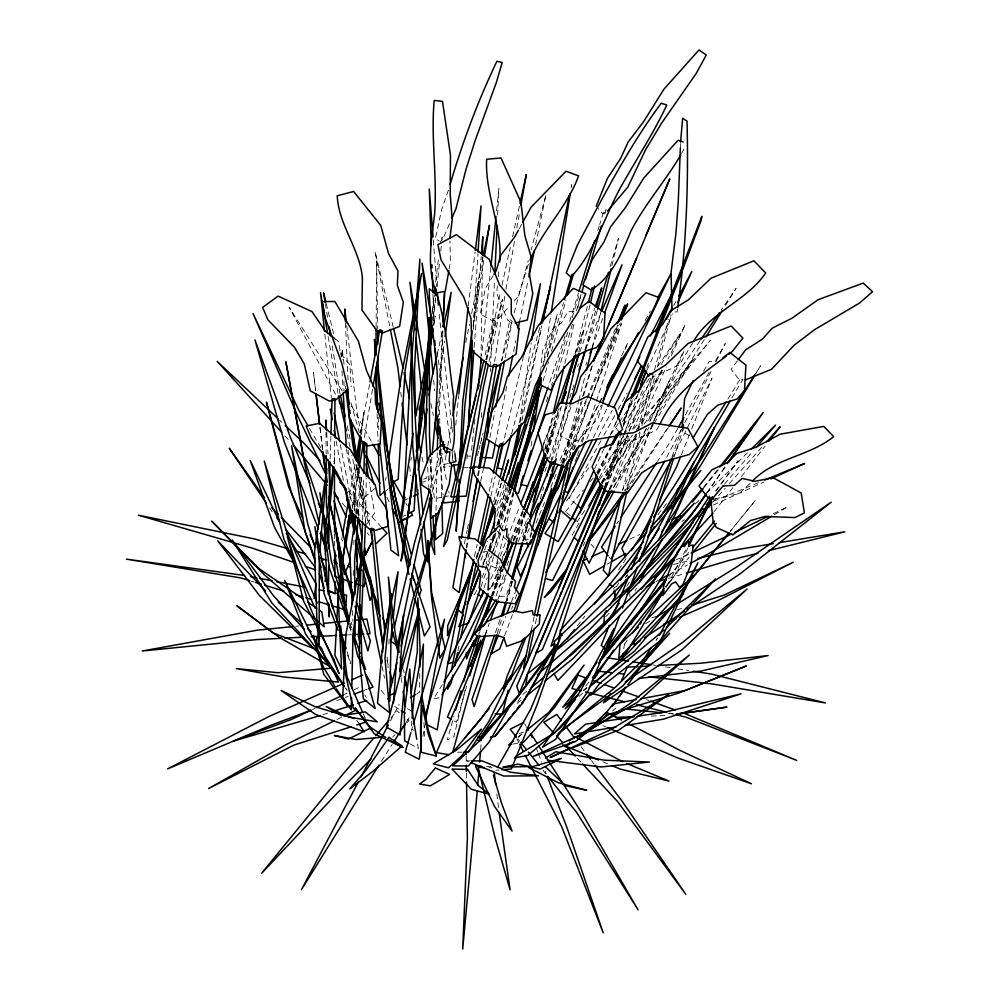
<?xml version="1.0" encoding="UTF-8"?>
<svg xmlns="http://www.w3.org/2000/svg" width="999" height="999" viewBox="0 0 999 999"><rect width="100%" height="100%" fill="white"/><g stroke="black" fill="none" stroke-linecap="round" stroke-linejoin="round"><path stroke-width="0.75" stroke-dasharray="5 3.75" d="M334.465 463.898L334.653 438.986M376.111 327.385L376.623 261.014L377.634 328.733M419.78 673.438L419.63 692.07L417.008 693.668M482.43 256.893L481.068 356.606M365.447 522.702L366.283 477.897M353.246 575.574L353.396 567.882M353.846 544.817L353.946 540.209M354.52 510.988L354.732 500.224L358.042 467.932M436.026 510.302L437.325 451.361M362.625 520.054L363.798 476.436M330.169 458.878L330.906 435.801M388.923 644.093L389.135 638.236M680.356 148.039L680.544 143.506M442.882 331.094L439.448 409.99L439.822 423.888M490.322 371.491L490.459 368.394M490.534 366.845L494.53 280.057M467.008 458.978L467.22 454.345M497.627 214.96L498.876 188.611L496.341 213.349M438.311 411.064L442.532 330.931M473.239 326.261L477.947 253.684M474.113 347.265L481.206 256.618M358.341 515.771L361.551 477.147L355.844 515.122M480.631 749.762L481.268 742.082M540.634 371.566L542.457 350.861L553.334 327.722L561.213 323.264L567.707 311.663L575.886 311.576M431.868 457.53L429.87 479.083L422.902 482.192M411.788 721.066L411.064 728.771L413.798 730.281M334.066 463.773L334.815 456.019L333.604 465.197M497.415 285.751L496.69 293.256L507.317 319.692L512.125 323.601M498.289 276.735L499.025 269.231M452.197 460.776L453.121 451.473M455.744 425.137L458.678 395.691M361.513 434.09L363.723 412.562L360.864 434.215M490.796 267.457L481.605 355.706M471.54 450.349L474.837 419.318M433.341 320.479L435.826 297.302M436.988 286.488L439.635 261.763M440.796 250.949L441.296 246.316M441.958 240.135L442.282 237.05L440.896 239.161M432.355 313.973L434.428 295.367M473.251 329.57L478.558 281.481L473.276 321.566M433.291 317.857L435.564 297.814M432.08 311.476L434.14 294.555M435.639 282.242L438.461 259.166M468.231 305.931L475.137 252.023M356.793 465.159L353.122 493.007L354.071 510.114M439.498 377.51L444.493 340.996M519.667 422.29L531.206 343.032M494.605 361.688L504.882 295.517M623.726 648.851L624.375 644.455L627.085 640.684M531.081 446.116L532.242 438.436M543.094 366.221L550.998 313.973M385.552 480.257L386.014 477.197M466.208 547.989L467.669 538.748M677.534 309.078L677.072 312.038L674.662 311.8M410.839 460.427L411.326 457.355M571.203 187.737L571.703 184.653L571.053 187.7M473.176 325.861L484.028 258.828M422.927 736.35L424.675 725.686M433.766 325.15L435.289 316.046L433.491 325.162M372.54 389.36L363.948 440.109M477.622 475.624L478.671 469.542M352.247 507.367L359.165 467.632M449.088 269.293L450.362 261.963L449.975 240.996M446.128 455.207L444.006 467.382L450 466.171M447.727 446.078L451.973 421.74M342.245 536.351L341.708 539.41L343.256 541.883M349.538 495.067L355.494 461.426M505.969 289.398L514.647 240.397M516.82 228.147L519.53 212.837M360.627 432.38L369.767 383.366M489.897 437.525L494.867 411.513M505.082 357.954L512.1 321.228L509.915 319.38L501.66 360.402M495.492 442.782L507.255 383.429M513.586 351.461L515.696 340.809M465.784 342.62L469.468 324.338M471.615 313.674L482.992 257.305M464.373 543.893L465.297 539.348M466.533 533.291L467.157 530.257M467.47 528.746L468.394 524.2M478.321 475.736L479.557 469.68M531.368 630.132L534.178 616.495M519.318 322.552L528.234 279.882M535.551 244.842L546.053 194.568L531.106 250.012M486.026 359.628L500.611 291.296M466.72 547.877L468.306 540.309M480.694 481.368L483.229 469.268M457.967 650.724L458.928 646.141M521.915 420.529L541.783 326.361M535.389 623.738L537.025 616.171M489.035 361.451L502.485 299.35L485.926 359.54M478.796 551.685L480.107 545.654M490.934 495.941L495.204 476.361M627.372 489.198L640.384 431.618M495.841 533.004L494.193 540.559L489.872 539.448M497.827 523.926L505.744 487.624M519.942 422.589L541.67 325.899M501.948 285.227L510.289 247.327M512.624 236.713L519.642 204.87M486.725 359.952L496.253 317.557L493.568 318.731L484.465 357.767M573.826 449.65L576.211 439.048L573.526 440.222L570.017 455.232M437.212 354.295L442.32 331.618M474.45 556.431L477.185 544.318M489.135 491.333L492.894 474.675M523.439 356.406L503.446 442.432M544.905 448.901L552.947 414.373M564.847 363.349L574.662 321.341M577.822 307.842L580.981 294.33M465.01 690.297L453.908 736.7L447.315 739.897L453.983 716.096M547.14 356.568L557.267 314.248L542.582 366.496M565.684 406.281L551.136 460.102M578.633 352.21L590.159 304.146M592.245 347.452L600.624 312.587M611.925 265.584L618.481 238.299L609.815 267.869M622.727 490.247L636.413 434.39M497.827 558.841L495.604 567.882L486.151 563.723L489.173 553.259M498.201 557.33L504.532 531.693M504.895 530.182L513.823 493.981M528.121 521.865L526.66 527.697L527.909 524.95M562.699 463.474L578.483 401.723M578.871 400.224L585.414 374.613M477.385 455.619L478.533 451.123M478.921 449.612L480.082 445.117M480.469 443.606L483.166 433.091M501.71 361.001L512.137 320.454M561.438 406.318L547.477 454.095M575.062 353.721L587.524 305.644M432.117 492.07L443.032 450.387M641.957 425.624L655.394 374.662M657.367 367.17L671.191 314.722M493.668 501.773L499.65 479.158M511.613 433.928L539.822 327.185M585.177 349.513L595.666 310.439M514.135 312.962L528.271 260.502M512.225 581.505L506.98 600.911L512.287 581.618M523.101 541.221L528.346 521.815M523.651 539.984L528.121 523.626M547.102 454.008L552.459 434.528L546.553 451.985M531.393 531.818L529.333 539.298L522.015 539.06L528.271 518.194M540.434 498.951L543.731 487M555.644 457.692L570.129 405.119M499.687 529.47L492.694 553.159M500.099 527.984L510.851 489.298M516.396 542.582L524.687 512.874M513.111 491.908L502.984 526.048M485.576 634.427L486.825 629.982L485.114 634.29M638.086 428.409L652.734 376.136M654.407 370.167L668.643 319.393M543.056 381.044L548.538 361.7M551.498 351.273L565.846 300.662M466.583 686.301L456.443 722.252L452.559 720.017M546.89 452.622L555.232 423.027L545.766 450.811M506.293 600.249L511.825 580.744M523.301 540.222L528.409 522.215M605.906 487.649L620.329 436.938M623.289 426.498L630.918 399.65M513.498 492.694L506.755 516.283L501.573 529.145M430.257 487.862L441.808 447.689M411.251 731.293L412.537 726.81M489.597 551.773L494.78 533.828M497.377 524.862L508.166 487.487M563.661 464.373L583.179 397.14M583.616 395.654L592.732 364.285M572.452 324.238L555.981 377.684M576.373 310.851L581.168 294.48M604.72 214.148L606.031 209.69L603.846 211.076L599.7 224.463M586.001 349.2L597.252 310.751M510.726 581.281L506.281 596.241L495.916 596.291L504.345 572.939M522.727 540.909L528.059 522.964M604.645 487.537L619.73 436.775M623.289 424.837L630.381 400.949M547.377 356.543L563.498 302.734M495.042 504.632L501.785 482.28M484.078 588.024L487.225 577.697M489.485 570.317L493.531 557.042M493.981 555.569L501.186 531.955M567.794 332.205L551.523 385.302M572.265 317.47L579.432 293.906M562.375 462.899L580.794 402.36M582.592 396.453L592.469 363.961M565.097 336.064L548.401 386.126M569.717 321.191L578.483 292.919M597.852 230.419L599.238 225.949M528.359 264.173L518.194 296.691L510.926 304.695M546.453 401.586L548.301 395.666M546.016 450.749L558.903 409.278M576.873 351.523L583.778 329.308L575.574 352.859M602.31 404.882L598.151 418.181L578.421 439.935L572.564 442.37L560.202 435.502L565.309 409.94L567.657 406.094M492.195 595.941L498.201 576.947L491.52 595.441M497.19 633.678L501.885 618.806M494.368 504.458L501.448 482.192M490.571 549.438L495.729 533.216M498.538 524.363L509.802 488.986M511.176 488.961L498.563 523.851M507.142 486.95L496.89 516.383M674.125 456.93L683.154 428.896M544.855 471.803L546.341 467.37M549.313 458.504L567.157 405.332M569.642 397.952L574.6 383.179M511.351 489.747L499.025 524.912M525.861 513.111L515.422 542.295M638.011 393.981L623.913 435.04M646.94 367.507L648.426 363.099M579.845 352.16L594.755 308.341M504.495 483.853L495.804 507.13M493.631 534.677L487.912 550.824M496.653 525.836L509.74 487.549M513.036 541.221L523.464 510.726M496.865 511.301L505.881 485.002M671.977 457.018L681.568 429.071M481.056 586.688L485.614 573.563M488.149 566.283L492.195 554.62M542.757 447.065L554.033 414.685M448.414 190.16L441.57 209.69L435.439 238.361L439.098 241.084M495.479 632.504L500.074 619.405M551.535 461.313L571.291 405.969M511.588 609.115L512.624 606.206M515.222 598.901L516.783 594.53M569.03 457.742L590.446 399.538M575.324 461.351L576.885 457.005M577.41 455.556L580.007 448.314M582.08 442.52L591.433 416.433L621.415 323.676L583.753 415.097L562.787 463.236M485.139 634.914L489.323 623.251M497.714 599.899L506.618 575.099M585.839 365.184L586.888 362.275M592.132 347.727L603.146 317.17M506.98 565.646L510.152 556.88M480.894 560.352L484.09 551.56M484.627 550.099L487.824 541.296M544.717 450.212L560.239 407.742M617.619 325.387L581.468 423.988L564.885 462.525M504.62 635.726L512.774 613.786M604.582 487.212L623.376 436.488M476.336 559.065L480.681 547.514L475.886 558.891M483.216 564.348L495.279 532.529M505.644 575.012L502.347 583.641L494.093 589.41L502.572 567.944M518.269 541.92L527.609 517.457M501.848 567.844L495.104 583.441L491.083 587.162M482.879 563.936L487.362 552.285M501.548 565.921L498.214 574.562L496.466 565.996L498.164 561.638M511.55 540.009L522.664 511.213M652.31 424.787L635.564 468.069L624.637 490.447M652.871 423.339L669.068 381.493L650.087 420.529M500.424 555.844L506.63 539.885M507.192 538.436L519.605 506.53M492.844 596.116L503.484 568.781M591.008 398.089L620.304 322.752M498.951 633.703L505.769 616.321M511.451 601.848L515.434 591.708M475.949 557.554L480.494 546.028M491.558 586.888L500.574 563.96M501.148 562.537L503.396 556.805M513.311 540.759L524.625 512.137M624.025 420.791L632.642 399.026M481.968 567.832L488.224 552.097M488.798 550.661L495.616 533.491M681.33 454.932L689.422 434.652M691.733 428.871L711.975 378.196L687.15 428.284M491.87 596.053L502.784 568.881M476.798 590.546L473.713 595.491M481.98 577.684L491.196 554.845M491.77 553.421L500.998 530.569M514.348 540.297L525.374 513.149M586.338 399.3L559.178 461.775M586.925 397.877L616.258 326.498M530.094 537.537L531.868 533.216M536.013 523.151L545.479 500.137M550.811 487.187L556.73 472.802M560.876 462.737L587.112 399.6M628.471 432.742L605.918 487.25M629.058 431.306L652.747 373.901M609.228 489.285L629.944 439.061L626.997 438.736L606.068 487.387M503.958 555.369L505.769 551.073M510.576 539.61L522.602 510.964M602.447 483.753L644.255 386.463M587.712 398.176L618.556 325.349M586.775 439.11L601.323 404.982M624.974 349.538L627.996 342.432L621.39 356.381M683.953 351.461L644.692 442.619L622.489 490.159M449.413 223.876L443.444 237.675L440.309 241.995M584.902 349.725L601.598 311.513M616.995 420.442L614.535 426.061L618.244 430.869M543.131 444.143L558.741 408.941M577.459 366.695L578.708 363.886M529.42 528.321L524.987 538.236L526.211 541.071M637.624 431.118L666.208 367.12M671.291 355.744L685.277 324.463L668.019 359.066M647.065 370.03L672.614 313.798M594.605 468.931L603.683 449.2M610.177 435.102L616.658 421.016M593.431 437.612L607.916 406.481M581.106 441.508L598.938 403.833M599.6 402.435L601.585 398.251M583.004 546.128L585.014 541.92M609.665 490.034L636.326 433.953L603.246 483.104M598.413 474.113L611.226 447.452M646.565 428.434L612.549 489.048M649.924 421.416L683.541 351.298M597.639 473.514L610.426 446.965M622.527 421.815L633.965 398.064M687.861 548.014L674.425 575.948L666.233 587.162M646.016 428.896L629.083 463.748L614.897 489.672M491.545 586.575L501.873 565.759M671.977 458.903L686.463 429.682M662.499 370.142L631.843 430.881M601.548 482.492L626.136 436.014M667.27 585.526L686.388 548.638M681.231 429.595L665.322 459.927M684.79 422.639L711.076 371.253M716.046 361.526L725.286 343.469L714.735 362.337M390.497 720.841L399.2 704.307M634.989 590.971L636.438 588.236M598.413 436.426L612.3 410.252M673.688 305.706L675.861 301.623M490.659 579.183L499.388 562.812M502.297 557.355L505.931 550.524M681.493 153.621L685.614 145.916M629.108 430.581L662.462 369.393M519.205 228.808L522.177 223.389M600.849 440.796L569.268 498.176L576.198 504.345M603.858 435.327L615.147 414.835M618.156 409.365L627.185 392.969M573.563 449.962L599.138 403.696M599.887 402.335L602.147 398.251M645.079 320.604L650.349 311.064M596.778 472.44L611.138 446.665M677.809 428.384L670.267 441.858L657.554 461.351M685.339 414.91L709.452 371.778M599.213 477.734L623.251 436.151M572.065 535.264L579.72 521.878M601.947 483.066L628.771 436.238M703.633 371.228L709.253 361.426L715.933 361.788M624.038 434.815L662.237 369.268M731.967 397.914L742.994 379.17M755.719 373.801L760.539 365.771L755.519 373.676M478.484 634.265L480.082 631.593M692.594 342.969L679.432 364.797L654.894 376.173L652.322 375.836M658.953 426.098L656.63 429.957L632.105 441.333L625.661 440.484L621.952 435.676M653.446 424.513L611.85 490.034M654.245 423.189L693.593 358.229L646.253 423.251M493.181 275.624L485.352 288.449L480.244 314.011L492.607 320.879L498.464 318.444L509.89 305.844M442.332 684.577L433.529 698.888L440.509 697.527M727.896 399.063L740.946 377.897M623.526 425.149L653.733 376.411M661.076 364.56L679.857 334.253L656.181 368.569M704.295 339.548L653.246 420.879M725.511 305.444L736.113 288.399L721.166 310.065M616.308 586.825L618.793 582.904M381.443 761.213L392.22 744.267M406.318 722.102L410.464 715.584M609.565 489.148L649.05 427.447M626.773 586.301L630.943 579.832M616.845 523.688L618.543 521.091M627.26 490.122L668.356 427.56M655.968 640.609L657.667 638.011L655.918 640.484M618.581 569.917L626.261 558.341M566.595 500.998L590.759 464.622M610.626 434.74L618.468 423.214M577.072 521.89L585.789 508.953M624.999 491.096L668.231 427.185M356.443 513.961L358.142 511.476L349.513 496.74M619.355 421.94L638.636 393.993M646.528 382.555L650.037 377.472M700.062 340.671L666.658 389.123L636.251 430.045M706.942 492.732L725.461 466.108M706.98 493.081L725.724 466.246M355.931 513.486L362.812 503.771L351.823 455.119M366.933 523.926L374.675 513.011L369.33 482.305M666.058 586.613L669.68 581.58M716.283 490.859L738.086 460.814L714.922 492.082M624.375 644.455L627.097 640.721M599.412 479.657L632.567 435.002M737.412 360.789L731.031 369.255L739.285 379.707L742.357 379.807M601.748 482.38L639.86 431.98M658.004 514.597L668.518 501.036M713.948 511.963L732.854 487.612M741.358 476.648L764.997 446.216M577.36 625.774L584.977 616.058M643.93 424.1L710.464 340.322L631.83 431.031M703.308 487.512L718.768 468.169M665.159 587.337L689.21 557.217M704.158 487.437L719.779 468.069M585.751 686.063L590.596 680.044M730.169 531.493L755.569 500.124L730.356 531.093M565.584 511.588L583.379 489.947M590.297 481.53L593.269 477.922M597.227 473.114L627.872 435.839M668.943 576.498L690.759 550.012M390.884 717.969L396.94 710.876L399.375 712.799M724.462 484.14L753.046 451.098M625.411 577.31L627.447 574.987M712.699 502.172L725.149 488.249M729.295 483.603L763.523 445.304M625.574 577.36L627.634 575.049M605.769 616.783L610.052 612.312M392.807 736.987L394.992 734.789M406.943 722.714L409.115 720.516L405.469 717.619M706.53 493.294L748.126 452.185M750.124 483.341L739.173 493.581L715.571 498.726M695.242 503.921L700.923 498.626M578.958 696.503L584.727 691.37M612.524 710.951L615.921 708.004M375.012 488.386L363.336 498.189L355.257 461.938M583.191 690.471L586.788 687.462M518.119 737.137L522.864 733.254L518.156 737.187M526.673 691.308L521.903 695.204L516.333 703.995L522.352 699.188M385.789 490.859L388.124 489.023M583.366 690.846L587.025 688.011M645.716 623.663L649.687 621.191M774.35 514.66L787.612 506.793L772.264 514.235M607.042 564.31L609.715 562.774M681.892 521.253L684.565 519.717M605.044 212.45L602.659 213.774L598.039 208.379M655.794 581.73L658.541 580.269M669.53 574.437L687.399 564.959M403.246 516.333L405.956 514.935M336.988 719.505L342.507 716.783M312.462 709.515L315.234 708.204M344.305 694.442L347.065 693.131M353.996 689.859L359.528 687.237M629.745 539.11L639.635 534.527M713.386 504.994L763.948 482.005M614.073 587.724L616.883 586.463M675.824 560.002L689.859 553.708M403.796 500.437L407.979 498.601M713.311 501.336L760.426 481.818M336.638 700.674L343.906 697.951M345.354 697.414L348.264 696.328M364.26 690.346L367.17 689.248M322.814 714.697L328.659 712.811M651.685 617.844L656.118 616.458M676.81 609.952L682.729 608.091M668.468 578.396L684.839 573.538M519.193 733.478L523.601 732.18M448.339 463.449L440.821 465.309L439.997 448.176M673.576 564.472L690.047 560.427M423.464 479.095L426.461 478.371L425.499 473.851M442.07 497.227L434.465 498.788L429.757 458.928M443.593 496.915L449.675 495.679L448.751 491.146M513.186 744.043L517.732 743.169M482.854 552.222L487.2 551.436M295.766 626.273L298.863 625.961M495.916 770.254L499.001 770.004M348.376 634.852L351.473 634.69M651.248 716.071L668.356 715.409M457.579 752.185L462.25 752.197M469.767 760.876L466.67 760.851L469.518 762.025M467.669 456.068L470.791 456.131M486.276 766.37L490.921 766.495L491.745 769.38M488.973 767.669L492.07 767.744M463.424 467.544L468.081 467.694M667.969 713.361L674.1 713.998M653.196 664.984L656.281 665.459M665.521 666.907L670.129 667.619M677.834 668.818L688.598 670.504M669.58 713.061L674.088 714.198M251.224 581.106L254.171 582.005M646.191 699.587L649.1 700.624M602.909 761.8L608.653 764.223M602.959 725.661L605.781 726.885M407.455 708.728L412.962 711.663M410.114 743.893L418.306 748.413L417.02 740.796M689.522 435.739L683.528 432.355L683.041 429.832M394.642 706.518L399.925 709.827M334.79 338.561L338.324 341.296L340.559 353.534L349.95 364.822L351.124 386.675M566.733 512.612L570.179 515.709M279.533 420.129L281.805 422.265M496.99 530.856L506.693 540.034M577.447 758.391L581.655 762.911M348.326 491.296L380.769 526.411M284.927 435.851L290.135 441.57M591.033 544.243L594.055 547.727M342.27 503.134L346.253 507.892M367.17 532.879L369.168 535.264M381.181 690.334L386.001 696.303M517.882 738.898L519.817 741.308M542.981 770.291L545.866 773.925M609.015 556.83L610.864 559.265M581.106 746.765L584.84 751.723M591.396 760.414L594.205 764.148M345.367 687.874L347.128 690.334L345.454 687.749M269.63 507.979L272.203 511.8M364.685 694.917L366.396 697.477M356.743 720.217L358.404 722.776M524.525 723.663L526.186 726.248M341.858 390.559L289.086 307.093L336.201 395.529M309.528 428.421L322.852 451.198M351.748 406.218L372.265 442.969M405.719 502.884L407.242 505.606M516.883 738.898L518.993 743.031M386.813 497.227L389.56 502.834M536.725 749.238L537.837 752.122M538.399 753.571L541.733 762.225M545.079 770.891L546.191 773.775M347.527 654.994L350.649 663.486M349.775 623.114L351.261 627.459M349.438 626.71L350.936 631.118M347.078 651.573L350.836 663.286M351.111 621.878L352.01 624.85M350.087 626.997L350.961 629.87M349.725 624.937L351.011 629.432M350.936 402.747L359.39 432.792M386.975 660.064L388.474 666.033M326.211 303.446L335.002 339.56M393.319 327.31L375.025 251.486L390.035 327.884M349.987 623.501L351.049 627.971M403.446 669.68L404.12 672.652M347.015 433.828L350.1 447.515M340.11 393.968L331.493 341.945M347.177 425.686L350.212 439.285M421.978 457.255L423.588 464.797M382.043 666.233L384.603 678.309M430.944 403.496L433.391 415.584M440.159 448.826L446.915 482.08M340.322 444.68L352.734 508.329M356.668 464.473L368.206 523.988M358.816 468.593L370.067 527.497M336.176 441.046L343.768 482.317M613.798 588.411L614.323 591.346M361.039 434.727L356.506 408.641L346.578 324.3M346.403 448.888L358.129 515.909M328.159 336.576L338.162 394.305M347.977 450.162L359.24 515.971M437.062 352.285L438.086 358.429M438.349 359.965L450.724 442.882M325.362 303.634L327.809 318.956M401.148 677.622L402.048 683.678M357.804 468.568L366.071 525.149M452.048 452.097L453.384 461.301M341.646 356.918L340.859 350.761L341.208 356.993M345.367 386.163L345.754 389.235M344.056 364.098L342.12 348.639L342.707 359.415M496.853 793.955L498.738 809.352M400.799 392.345L401.348 396.978M409.652 466.545L410.751 475.811M315.659 390.597L313.461 372.227L315.622 390.684M320.03 427.31L322.764 450.262M629.732 593.693L630.082 596.653M319.942 427.597L322.64 450.674M452.485 432.13L438.998 312.774M454.62 450.736L454.982 453.833M324.812 334.265L331.293 397.677M387.137 656.842L388.112 667.682M433.666 380.082L434.553 390.971M439.398 450.062L443.094 495.154M433.291 240.072L436.938 286.476M326.698 432.38L328.022 454.008M423.901 722.477L424.7 736.313M341.995 371.016L343.144 391.258M427.684 467.307L428.783 487.437M343.868 380.956L344.368 390.184M438.349 413.911L438.499 417.033M378.196 417.132L378.783 429.57M345.417 322.802L348.039 379.695M430.557 459.528L431.805 487.574M352.41 610.464L352.897 621.328M354.732 500.224L355.219 512.499M432.967 294.205L434.003 323.589M377.098 413.748L378.059 441.483M440.459 448.576L441.795 499.512M466.146 756.006L466.271 763.711M466.408 772.964L466.545 782.217M334.603 533.616L334.653 539.797M334.665 541.346L334.702 545.978M481.431 412.712L481.468 417.395M481.593 437.662L481.618 440.771M326.011 432.367L326.136 453.983M365.209 718.194L363.336 713.935L365.209 718.194"/><path stroke-width="1.5" d="M319.28 556.868L319.18 645.017L317.095 625.549M328.683 565.571L328.546 590.359L335.127 593.843L335.015 581.493M328.771 548.526L328.921 522.177M329.021 503.583L330.07 461.963M334.428 468.568L334.59 532.08M334.665 437.437L334.952 398.526L332.093 398.863L330.956 434.253M375.899 355.169L376.099 328.921M419.83 667.232L419.992 647.052L417.869 597.989L417.295 651.748L411.151 693.056M482.455 255.344L482.767 236.651L481.443 253.546M365.409 524.25L361.413 618.543M366.308 476.361L366.92 443.906L364.735 442.17L363.886 473.314M316.646 644.293L316.808 636.875M354.058 534.053L354.158 529.445M354.22 526.373L354.433 515.609M435.951 513.399L435.377 539.772L442.682 533.466L441.883 502.597M437.362 449.812L438.049 418.793M351.561 697.502L351.273 709.852L342.682 697.215L344.293 666.308M351.773 688.236L352.947 637.287L360.914 561.401L345.979 633.865L344.53 661.675M422.215 693.256L423.414 644.068L414.41 693.343L412.088 717.994M362.575 521.615L359.303 613.174M359.128 617.819L358.429 636.425L360.227 643.281M680.356 148.039L678.259 201.823L675.986 232.979L671.041 272.69L672.015 310.09M680.594 142.008L682.667 118.232L687.012 121.091C688.611 183.354 686.45 245.929 677.772 307.592M443.081 326.448L444.567 292.407L443.019 321.69M458.878 485.526L456.168 531.193L459.727 480.019M459.016 482.43L459.165 479.32M459.515 471.565L462.724 401.723L472.065 330.819M487.537 433.491L488.648 408.691M360.602 635.551L361.039 626.286M468.444 428.121L472.177 347.877M494.83 273.851L497.102 225.811M403.796 500.437L410.177 376.173L419.917 259.103L414.485 370.392L415.671 415.297M336.601 624.675L334.927 655.332L341.583 668.955L338.049 593.843L349.275 514.985L338.686 586.363L336.775 621.615M416.096 475.187L414.061 510.751L408.653 513.548M417.07 458.179L419.992 407.155L427.135 364.635M345.941 605.506L346.566 595.142L340.484 593.968M381.93 663.061L382.13 659.989M382.642 652.322L383.753 635.451L390.222 606.593M478.046 252.148L481.056 205.819L475.337 250.487M460.576 467.607L464.885 405.582L472.065 340.434M393.544 702.659L396.416 663.236L403.559 614.897L400.037 670.054L400.924 676.111M468.519 423.401L473.888 350.374M634.328 640.459L633.978 644.83L640.459 640.509M358.204 517.32L354.608 560.589L354.845 594.517M477.222 791.22L462.712 949.05L467.395 837.749L466.545 782.217M477.734 785.077L478.871 771.253M479.62 762.05L480.507 751.298M319.68 552.222L326.885 468.618L314.573 550.899L316.995 622.439M603.671 625.012L604.682 613.199L606.368 610.589M540.509 373.039L539.984 378.958L541.196 385.302L550.948 390.159C559.665 369.742 573.975 352.56 596.253 347.802L603.533 338.661L605.044 313.012L588.873 301.261L579.42 308.766M432.155 454.445L437.013 402.098M333.766 466.87L327.772 528.933L327.872 542.932M460.926 444.33L458.978 464.36L451.498 465.871M461.363 439.71L461.963 433.554M499.75 261.713C502.534 226.798 484.777 194.043 486.65 159.241L501.048 157.992L520.916 202.21L524.862 235.602L531.243 257.292L529.295 273.276L532.767 293.706L527.26 320.067L515.147 322.889M458.828 394.143L468.044 307.48M358.366 464.847L361.201 437.162M490.959 265.909L496.028 216.446M392.47 624.363L390.996 638.324L389.86 701.073L387.937 698.688M393.131 618.169L398.052 571.653L391.246 602.035M478.309 386.738L481.268 358.816M427.884 371.466L422.09 414.597M429.033 360.651L431.693 335.926M432.018 332.842L432.517 328.196M435.989 295.754L436.326 292.67M432.005 317.083L416.321 451.623M434.602 293.818L435.302 287.612L436.438 290.11L435.914 294.73M432.43 325.574L421.266 424.25L417.182 451.935M424.587 373.027L431.331 317.632M434.328 293.019L435.077 286.863M314.161 598.501L316.009 583.553L286.251 533.266M449.912 237.999L452.222 220.005L450.212 194.106L450.474 155.207L442.47 101.324L434.19 100.437C430.731 138.549 437.4 176.723 434.553 214.897C431.218 240.597 426.473 268.094 436.376 292.894L445.254 291.296L448.826 270.766M333.404 466.733L324.338 535.601L327.635 589.323M357.192 462.062L360.464 437.312M415.097 460.826L402.747 554.358L401.049 561.101L404.682 536.5M325.075 581.468L326.436 571.391L321.391 560.102M445.129 336.426L451.161 292.307L443.344 327.085M411.613 490.059L407.767 517.769L401.223 520.204L404.92 497.215M417.17 450.025L418.668 439.235M419.093 436.163L421.665 417.682M515.172 454.345L519.243 425.349M418.156 470.042L427.072 408.978M429.083 395.242L431.081 381.506L436.188 358.828M478.971 468.056L482.604 443.394M400.549 517.732L413.111 433.304M415.621 416.421L429.283 346.453M405.132 533.429L416.72 455.007M623.076 653.259L622.202 659.115L664.048 590.784M355.844 515.122L349.912 554.607L352.135 604.258M533.391 430.756L539.398 390.809M387.175 469.567L401.236 376.373L421.503 273.514L405.144 370.179L398.151 479.383L391.396 482.879M531.68 339.997L540.397 283.741L523.788 354.895M465.971 549.525L459.178 592.644L452.909 587.724L460.776 541.57M467.907 537.212L477.135 478.708M418.968 409.84L419.455 406.768M551.248 312.425L570.217 193.893M484.515 255.781L489.448 225.312L483.304 255.781M421.166 747.015L419.168 759.215L405.244 752.185L410.814 732.779M425.936 718.069L444.48 619.205L413.386 723.825M427.647 361.601L428.146 358.566M429.17 352.485L432.992 329.707M373.064 386.276L382.43 330.869L379.757 329.77L370.055 381.843M461.301 538.486L472.302 473.876L493.606 364.435L496.69 364.635L478.921 468.032M345.604 545.591L351.723 510.427M359.165 467.632L363.686 441.645M446.403 453.683L447.465 447.602M453.034 415.646L463.124 357.829M342.507 534.815L348.726 499.65M360.09 435.439L355.756 459.902L352.809 444.63L345.954 390.771M520.891 205.17L526.311 174.55L519.967 203.359M495.741 406.93L504.507 361.014M325.112 576.198L325.686 573.301M430.194 341.895L432.892 328.209M495.192 444.305L492.482 458.004L480.094 457.305M508.766 375.824L512.687 356.031M518.106 328.634L519.318 322.552M501.061 363.436L479.87 468.156M448.813 683.066L447.589 689.173L451.261 682.754L452.859 675.124M451.261 670.853L473.763 559.465M365.597 579.27L364.098 586.563L355.269 583.516M473.051 501.486L477.697 478.758M531.368 630.132L523.551 668.006L527.235 661.588L534.415 628.284M534.49 614.972L547.627 551.336L568.968 459.74M528.871 276.835L534.278 250.936M464.498 558.453L466.083 550.899M468.631 538.798L480.369 482.879M483.553 467.757L489.26 440.547M454.782 665.971L457.654 652.247M460.527 638.511L476.186 563.773M514.547 455.469L521.278 423.564M399.837 671.453L415.234 598.813L440.696 506.88L411.813 602.459L401.036 646.116M543.056 320.279L569.767 193.794M537.025 616.171L573.151 452.672M488.374 364.485L482.804 390.234L466.296 496.128L450.786 496.865L476.036 395.654M480.432 544.143L490.609 497.452M495.854 473.351L502.422 443.219L499.737 444.393L493.244 473.164M626.71 492.232L608.516 575.786L603.259 570.329L620.516 499.313M508.716 474.013L519.28 425.611M486.376 361.463L447.277 540.097L443.593 546.515L467.669 429.845L483.766 360.776M477.872 541.296L488.461 494.355M542.345 322.889L550.524 286.638L540.609 324.188M503.096 443.943L497.502 468.069L503.071 469.193M553.296 412.874L564.135 366.346M393.144 632.404L390.971 641.495L397.477 645.629L418.094 545.666L431.343 495.042M394.23 627.847L414.872 541.433L429.832 489.348M470.741 666.345L479.72 635.401M538.823 391.333L525.736 445.729M566.033 404.77L578.284 353.708M590.521 302.647L594.48 286.114M508.179 690.109L502.435 714.06L495.192 713.96M510.701 679.62L512.137 673.638L525.786 637.35L523.538 638.96L507.405 675.361L503.646 687.237M591.883 348.976L586.575 370.092M600.986 311.064L611.188 268.619M450.099 184.478C462.5 142.395 477.922 100.961 496.903 61.301L502.21 62.475L496.366 82.442L475.349 140.01L465.959 169.455L455.981 208.704L451.798 218.369M389.148 694.293L396.953 662.674M514.572 490.971L522.39 459.303M640.621 623.975L641.333 621.103M488.186 413.574L500.936 364.011M562.212 403.309L574.288 356.73M588.299 302.635L592.195 287.612M443.419 448.901L444.592 444.43M484.103 537.962L492.882 504.795M500.049 477.659L511.213 435.439M584.378 352.522L570.541 403.621M596.478 307.43L601.71 287.887L595.254 306.88M506.58 602.397L502.822 615.821M513.024 578.521L522.702 542.707M477.659 389.635L478.896 385.114M452.697 752.284L485.164 635.901M530.194 515.472L544.218 464.51M531.805 530.332L539.198 503.434M546.603 476.535L550.724 461.6M546.54 490.746L550.686 475.724M551.923 471.216L553.159 466.708M511.276 487.812L518.306 462.512L509.74 487.549M516.396 542.582L507.142 573.638M528.421 499.512L533.404 481.693L524.463 507.829M526.211 424.725L508.603 485.989M528.733 415.759L540.059 375.449M513.961 488.911L534.652 415.334L511.638 487.487M455.644 710.139L461.063 690.796M463.573 681.88L469.817 659.552L477.709 636.238M670.741 311.925L671.99 307.442M541.795 385.514L529.97 425.574M567.532 294.717L573.438 273.876M536.038 491.108L537.287 486.663M538.961 480.744L540.209 476.311M541.046 473.351L542.295 468.906M505.869 601.748L501.098 616.495M512.25 579.245L522.452 543.231M530.107 516.208L530.956 513.211L529.957 515.846M599.125 511.513L558.291 638.811M604.208 493.606L605.481 489.135M631.343 398.151L632.617 393.681L631.718 396.466M513.923 491.221L530.781 432.242L511.85 488.274M442.232 446.203L443.519 441.733M425.886 713.873L460.327 598.339L447.127 667.095L437.212 729.894L426.061 724.275M563.224 465.859L516.196 610.976M593.593 361.288L594.904 356.805L593.818 359.54M582.042 291.508L583.791 285.564M585.526 279.608L601.236 226.049M597.689 309.278L608.516 272.302M511.613 578.296L522.29 542.407M599.313 505.457L604.195 489.035M620.179 435.289L621.066 432.305M529.907 414.847L541.108 377.472M564.398 299.75L572.002 274.338M533.179 501.798L545.242 461.55M494.143 507.617L482.117 546.216M502.684 479.295L508.528 459.927L501.923 480.706M483.179 590.983L481.381 596.878L477.934 594.093M561.925 464.373L554.745 487.999L538.099 534.702M578.945 291.421L594.617 240.834M469.742 675.848L480.844 640.072L447.402 717.02L451.273 719.268M521.041 483.004L523.351 475.599M527.971 460.801L531.206 450.437M560.751 403.359L575.948 354.483M602.772 403.396C611.138 363.087 644.193 334.865 658.528 297.352L645.966 292.757L611.051 328.659L594.705 358.404L580.619 376.835L576.273 391.995L569.218 403.534M485.726 616.408L491.733 597.402M496.715 635.164L474.175 706.568L471.99 699.475L494.468 635.414M481.63 544.542L493.893 505.944M507.617 485.477L541.321 380.269L540.784 377.51L504.994 482.38M673.651 458.404L647.552 539.572L639.522 561.45M554.058 383.616L518.444 493.244L515.621 493.131M579.058 369.88L585.501 350.686M479.682 630.419L491.021 596.903M526.348 511.663L534.24 488.374M538.673 475.274L545.079 456.356M638.511 392.507L645.941 370.454M572.889 372.602L579.358 353.621M494.63 531.73L495.641 528.783M504.595 565.909L512.549 542.682M533.304 487.375L544.767 453.733M671.465 458.491L645.204 534.964L631.518 569.355M682.08 427.597L683.091 424.662L683.628 427.41M354.383 586.75L357.767 576.947L356.368 541.658M631.393 397.689L701.847 216.308L701.223 220.155L681.081 274.026L632.916 396.541M517.969 473.951L547.902 387.587M480.556 588.149L468.406 623.126L458.778 626.548L463.261 614.897M554.545 413.211L574.55 355.806M588.798 537.962L550.924 646.141L554.77 643.518M537.812 545.292L545.616 523.401M557.579 489.847L567.469 462.125M529.795 516.758L547.864 472.065L553.071 461.85L552.947 464.21L556.231 458.778L551.935 474.213L543.244 496.903L540.259 502.984L537.999 503.958L529.782 520.829M557.667 510.626L553.508 522.227L548.588 518.456M561.825 499.038L573.251 467.157M419.243 595.579L421.166 590.234L419.081 582.742M484.615 636.375L482.517 642.22L473.276 646.453L477.185 636.375M490.372 620.329L496.665 602.822M590.034 353.546L591.608 349.188M604.72 312.812L622.015 264.797L601.598 311.513M465.971 601.398L461.7 613.124L458.341 610.039M470.229 589.672L478.234 567.682M489.423 536.9L494.755 522.252M561.85 403.346L566.121 391.633M619.218 321.041L625.062 305.095L617.432 323.651M607.417 649L619.717 615.434M622.402 608.141L637.387 567.295M504.083 637.187L499.725 648.888L490.984 653.97L498.376 635.152M513.324 612.325L527.996 572.839L551.71 488.349L522.827 572.889L515.996 590.272M471.99 570.616L447.527 635.589L447.727 625.686L472.29 568.918M473.351 590.372L479.932 573.026M502.934 564.997L506.743 555.007L509.14 538.461L506.468 536.725L507.105 528.696L502.709 530.706L499.363 525.387L486.388 539.298L478.034 560.314L478.696 566.108L486.85 567.444L488.998 573.114L488.074 589.959L490.084 588.099M467.182 604.707L480.069 571.216M523.776 508.341L544.905 453.621M520.741 503.633L542.757 447.065M483.341 620.566L492.295 597.552M621.428 319.855L627.634 303.921L620.978 319.63M506.905 613.436L510.889 603.296M458.379 602.222L474.25 561.875M481.056 544.592L495.229 508.566M470.117 641.321L488.174 595.479M503.146 566.52L505.969 559.365M484.552 635.739L461.188 694.667L436.488 752.634L449.088 754.745M634.365 394.68L644.705 368.556M468.893 600.724L480.257 572.115M609.265 625.249L601.273 645.317L605.756 649.425M613.261 615.222L628.658 576.523M680.756 456.381L676.71 466.508L659.702 499.812M474.075 640.396L466.608 658.99L466.258 652.871M479.245 627.522L491.296 597.489M503.359 567.444L513.186 543.156M596.191 206.219L607.504 178.209L620.554 158.566L628.184 141.958L643.531 121.803L663.898 89.236L698.988 49.95L706.281 55.02L696.216 73.414L661.35 123.501L645.416 150.087L627.722 187.312L607.442 211.114M525.961 511.713L548.001 457.417M608.641 490.721L542.357 649.612L535.801 653.259L537.599 648.975M605.294 487.624L519.268 693.531L516.783 686.201L602.784 485.839M593.543 360.564L603.384 336.988M608.603 324.987L636.538 258.204M508.166 545.342L509.977 541.046M523.201 509.527L546.041 455.094M645.829 235.677L669.767 178.921L593.518 360.826M558.591 588.111L565.197 572.39M566.408 569.53L601.848 485.189M538.798 646.116L558.628 598.938M559.827 596.078L561.625 591.795M562.837 588.935L581.455 544.617M594.53 514.41L602.921 494.393M621.565 680.569L627.285 667.145L638.011 666.57M585.564 441.945L565.134 485.464M603.146 400.724L621.328 358.067M534.802 532.467L563.661 465.384M641.008 365.834L618.606 416.783M655.631 331.805L672.09 293.519M648.563 376.448L649.787 373.576L652.747 373.901M582.055 543.194L605.456 488.811M333.966 560.751L336.313 555.307M617.607 419.031L624.987 402.16L639.835 389.685L647.389 376.286L665.484 365.122L688.236 343.369L731.106 325.961L742.906 338.112L732.167 351.598L728.571 354.383M561.226 403.309L566.221 392.045M535.751 514.16L557.917 464.61M640.684 384.091L646.428 371.441M677.722 302.56L691.77 271.628L678.746 296.166M658.528 540.384L694.143 461.913L653.346 537.687L639.922 558.516M593.955 470.342L571.253 519.68L559.69 509.403L596.952 439.173M604.333 447.789L609.527 436.513M592.12 440.447L567.744 492.794L563.998 490.759M607.916 406.481L670.691 274.275L657.879 297.44M579.12 445.691L570.217 463.736M606.868 387.088L612.812 374.525M597.664 515.284L609.003 491.446M693.231 380.494L684.627 398.464L682.305 426.024L682.792 428.559M579.557 513.411L597.065 476.923M612.562 444.655L618.631 432.018M596.977 474.912L580.831 508.454L577.36 505.369M611.088 445.566L616.47 434.39M688.523 546.628L709.352 503.334L688.473 544.517M661.226 638.998L697.851 562.849L659.365 635.414M455.294 660.888L488.099 593.506M622.589 494.642L589.135 563.136L582.754 551.048M525.899 564.922L520.392 576.073L517.22 567.307L531.343 539.685M539.66 537.05L561.688 492.445M503.246 562.986L513.586 542.17M671.977 458.903L621.902 548.326L625.449 556.68M600.849 483.878L552.522 580.519L545.504 578.596M371.753 542.295L365.072 555.519L364.273 550.948M530.194 260.002C542.544 229.782 567.519 206.643 578.571 175.861L566.008 171.266L531.093 207.168L522.914 222.04M639.847 356.655L613.761 407.505M650.337 336.051L672.002 293.469M532.767 536.925L551.136 501.023M553.259 496.878L568.094 467.882M638.436 541.433L654.033 510.914M358.579 781.505L301.511 889.522L378.946 765.122M360.764 777.372L388.324 724.987M639.31 582.767L662.325 538.985M665.209 533.516L674.562 515.734L714.347 427.51L676.71 508.766L661.738 532.017M634.64 379.308L641.87 365.684M666.458 319.33L671.515 309.79M484.115 591.458L447.515 663.623L454.632 662.25M506.655 549.163L511.026 540.983M680.806 154.907C665.384 181.019 645.004 204.008 630.956 231.019C621.915 252.959 611.925 276.81 591.183 290.072L582.929 284.815L591.995 259.977L604.108 241.783L610.514 226.923L625.137 207.967L643.793 177.997L678.121 140.26L683.179 142.02M591.745 531.967L614.148 491.033M611.613 557.904L664.572 461.288M518.456 230.157L514.747 236.913L500.661 255.344L496.316 270.504L493.968 274.338M608.915 386.001L638.299 332.867M578.646 504.994L558.241 541.633L545.004 533.478L555.369 517.894M612.649 443.956L617.931 434.453M678.558 427.035L683.84 417.594M545.754 572.415L598.451 479.095M598.751 513.174L611.788 490.384M497.427 767.594L530.794 709.065L561.713 633.728L537.075 704.732L511.376 768.98L502.097 769.742M588.923 505.819L601.186 484.403M730.394 400.587L680.756 484.952L659.278 518.906M442.082 694.904L477.672 635.589M754.919 375.137L701.061 464.772L671.94 509.115M483.304 626.261L498.551 600.936M693.368 341.683C710.339 311.775 746.753 300.986 765.696 272.952L753.895 260.801L711.026 278.209L688.286 299.962L670.179 311.126L662.624 324.525L647.789 337.013L637.325 360.914L648.451 375.337M659.727 424.812C673.076 394.38 700.399 375.299 726.173 356.231M693.119 437.762L707.329 414.41L717.669 405.219L737.412 398.863L744.517 390.309L745.903 365.122L729.982 352.51L723.051 357.605M443.931 681.967L496.053 599.762M726.261 401.71L675.699 483.741L653.533 517.182M705.918 336.925L722.24 310.689M712.387 496.703L654.108 589.772L634.228 619.368M620.441 580.294L641.096 547.639M647.702 537.187L654.32 526.735M393.881 741.658L405.494 723.401M754.682 374.987L701.96 457.892L677.11 489.947M607.567 621.453L619.205 603.221M630.844 584.977L654.133 548.501M601.81 505.731L611.013 491.346M609.715 605.382L626.498 579.345M615.159 526.286L601.585 547.077L608.079 555.606M621.091 517.195L656.705 462.649M626.398 491.421L616.982 505.769L588.873 541.233M669.205 426.248L681.193 408.004L669.093 425.899M643.681 552.16L659.09 528.683M619.442 696.378L625.386 687.3M631.331 678.221L633.878 674.325M642.382 661.363L650.873 648.388M709.552 496.241L649.35 587.637L604.17 651.935M631.368 550.624L650.973 521.041M558.816 512.699L560.551 510.102M594.467 678.546L613.486 650.237M630.769 624.512L632.504 621.94M624.138 492.382L588.648 540.958M503.733 688.835L526.086 655.856L502.884 703.92L480.869 737.075L477.759 737.162M349.625 523.901L354.732 516.446M700.948 339.398L719.417 312.625M706.056 493.993L691.058 515.559L627.934 590.596M727.222 463.573L751.036 429.333L721.74 465.646M706.093 494.355L697.165 507.142L627.809 590.584M728.396 462.412L763.199 412.575L719.73 466.97M589.11 673.363L597.077 662.025M690.846 525.924L676.311 545.953L640.958 589.41M709.015 500.886L710.826 498.376M632.554 633.254L663.498 590.896M612.399 705.868L625.961 687.3M627.772 684.814L660.314 640.234M590.534 673.076L568.431 703.034L562.774 707.242L591.67 670.504M599.737 660.589L614.472 640.609L666.158 579.158M702.884 508.354L679.72 539.622L627.197 594.417M612.362 705.956L616.783 699.962M585.589 498.264L591.121 490.821M566.558 570.679L550.911 591.733L544.28 597.489L567.544 568.131M738.323 359.578L745.604 349.912L762.387 339.148L772.215 328.184L791.945 318.219L818.144 299.675L863.236 283.104L872.552 291.733L859.602 302.997L814.772 329.558L794.28 345.067L771.478 369.318L745.429 379.907M610.676 693.281L603.471 702.772L682.155 649.675L747.015 589.06L683.029 642.107L625.312 682.03M605.731 713.448L613.086 703.883L636.113 699.625M768.78 441.346L780.119 426.748L766.633 441.833M566.883 639.135L574.5 629.42M594.505 603.908L643.231 541.97M601.311 658.254L665.434 581.768M702.347 488.723L666.183 530.944M664.198 588.548L592.532 677.634M692.095 553.608L716.146 523.488M490.297 737.075L494.905 736.45L505.506 723.251M507.43 720.841L510.327 717.245M512.25 714.847L515.147 711.238M517.07 708.84L519.967 705.244M521.89 702.834L525.749 698.039L556.018 644.68L518.518 695.104L479.557 738.511L482.629 738.099M586.038 678.883L588.948 675.274M598.651 663.224L665.971 580.107M648.114 535.914L700.848 470.504L650.936 527.222M692.444 501.96L703.184 488.648M729.195 532.692L691.108 579.757L618.706 658.853L620.079 644.093L638.349 627.097M728.421 533.478L695.454 573.988L646.341 619.655M465.334 737.499L489.073 708.653M692.744 547.602L714.56 521.103M494.905 736.45L522.44 703.371L549.425 655.319L515.209 700.449L479.557 738.511M452.922 752.172L482.192 717.369L511.151 675.386L488.973 721.241L468.469 752.21L463.798 752.197M373.726 738.086L332.342 786.613L261.538 873.363L336.288 794.08L371.079 758.953M375.749 735.726L388.873 720.341M712.212 498.301L708.004 502.909M756.106 447.564L775.499 425.137L751.41 448.938M560.002 631.006L646.865 531.855M711.663 503.334L698.751 516.795M671.066 526.548L677.272 519.617M653.958 577.372L663.448 567.045M677.16 552.147L680.319 548.713M682.429 546.416L712.999 513.174M675.786 556.78L557.904 680.481L554.02 673.9M646.428 566.92L650.749 562.425M652.909 560.177L700.436 510.776M645.379 571.128L693.306 522.34M402.597 727.11L404.77 724.912M664.185 629.969L599.8 683.353L590.796 695.217L660.064 640.771L715.496 578.921L666.37 627.797M595.879 722.602L606.368 712.2L621.54 720.067M376.136 543.581L387.038 533.216L381.805 527.547M677.634 554.158L552.459 671.278M752.309 481.293C774.275 457.929 809.415 456.393 833.678 436.625L823.75 426.423L780.231 434.178L755.619 447.402L736.775 453.459L727.846 462.35L712 469.73L698.988 485.926L707.979 497.702L714.098 499.05M630.357 564.148L637.187 557.804M641.733 553.583L646.291 549.35M666.783 530.332L671.328 526.111M575.486 699.575L565.097 708.815L574.812 697.477L578.483 694.642M589.348 687.262L627.472 653.408L683.591 593.506L634.615 651.061L591.908 684.215M558.753 733.266L566.683 726.36L622.739 686.038L669.68 633.241L615.259 687.374L557.742 734.265M569.717 742.869L565.172 746.815L572.951 741.633M529.42 681.555L525.936 684.552L527.385 674.1L588.036 624.375L643.381 574.075L589.847 629.445L537.549 674.537M347.777 389.56L335.489 400.112L329.158 400.974L310.277 390.834L304.258 363.873L294.43 347.24L267.819 319.717L262.625 307.442L278.072 296.104L311.938 311.551L325.399 331.268L333.616 337.65M531.443 687.424L544.58 676.71M546.965 674.762L573.214 653.346L620.004 608.853L572.889 658.716L545.217 680.881M513.399 741.046L508.641 744.904L511.675 744.33M526.485 730.431L549.1 712.087L584.103 665.034L554.882 707.042L523.801 742.02L520.766 742.594L526.573 749.762M525.961 696.291L541.608 683.766M384.627 491.77L379.957 495.417L378.171 444.567M389.298 488.111L391.633 486.288L389.685 469.28M644.33 637.911L684.452 611.076M687.037 609.34L740.097 573.851L831.23 502.172L737.062 566.708L656.306 617.057M579.432 737.312L629.957 703.633L689.235 655.082L637.399 702.322L590.047 729.258M569.043 740.871L575.412 736.937L622.677 761.638M410.464 697.639L415.696 694.467M515.409 756.643L554.745 732.704L591.271 692.844L560.539 727.647L527.959 755.344L514.31 757.941M545.454 758.079L555.806 751.772L604.682 760.202L649.412 762.037L600.961 766.982L547.452 760.227M771.703 516.233L708.016 554.02L690.147 563.498M604.37 565.846L589.66 574.3L583.116 560.689L587.362 558.728M611.051 562L625.749 553.546M576.51 736.962L583.279 733.116M646.166 586.838L654.42 582.454M659.914 579.545L668.156 575.162M523.688 722.364L510.164 729.233L515.959 736.475M334.228 720.866L285.939 744.68L208.629 788.511L293.868 745.117L350.949 726.86M343.881 716.108L356.306 709.977L359.091 713.636M731.805 533.866L691.258 553.084M734.59 532.517L768.081 516.271M388.773 695.791L395.354 692.632M311.076 710.164L291.696 719.342L233.466 741.083L319.892 715.646M316.608 707.542L342.919 695.104M591.595 556.768L604.32 550.886M618.443 544.343L626.922 540.422M666.483 522.102L669.318 520.791M672.14 519.492L680.619 515.559M703.546 509.465L709.165 506.918M770.978 478.821L804.682 463.486L764.71 480.044M670.204 562.524L674.425 560.639M344.293 683.166L269.38 716.283L167.582 768.88L271.204 725.149L310.464 710.464M351.348 680.032L362.662 675.037M413.574 496.141L417.757 494.293L417.632 489.647M663.498 624.263L666.345 623.026M669.205 621.778L676.348 618.668M679.208 617.419L719.18 599.999L793.218 562.262L724.125 595.079L691.595 605.307M706.168 504.295L711.875 501.923M354.083 694.143L362.812 690.883M368.619 688.711L372.989 687.075L365.484 673.788M331.581 711.862L353.509 704.757M357.892 703.346L366.658 700.499M356.805 724.987L365.584 722.177L362.799 718.518M605.382 715.384L618.768 711.313M621.74 710.414L678.284 693.231L746.328 665.996L685.214 690.534L640.709 698.763M659.527 581.043L665.484 579.283M686.325 573.101L729.507 560.289L757.979 553.259M449.85 463.074L455.869 461.588L454.982 453.833M697.527 558.578L727.472 551.211L773.201 543.656M768.456 550.674L844.854 531.805L779.307 542.644M504.333 766.82L518.056 764.173L540.234 769.043L561.288 758.441L532.879 766.483L502.809 767.107M615.908 727.06L574.4 733.965L585.551 724.188L632.604 716.982M625.124 725.524L663.548 719.13L741.083 693.818L666.008 711.875L637.162 716.295M344.53 715.272L365.372 711.887L377.297 721.877L349.213 717.095L326.198 706.53L341.558 715.759M676.061 714.31L726.972 707.092L677.135 713.948M531.73 767.145L528.658 767.557L558.316 782.741L586.8 790.296L565.446 785.714L545.129 766.57M638.423 678.533L701.248 670.978L768.144 655.544L700.848 663.211L657.929 665.509M292.67 626.598L257.093 630.219L142.208 651.011L257.018 639.547L281.793 638.274M306.593 625.174L315.884 624.225M323.614 623.438L335.989 622.177M339.086 621.865L348.364 620.916M354.545 620.292L359.19 619.817M362.287 619.505L366.92 619.03L370.055 633.728L366.958 633.89M380.869 737.324L356.206 739.522L334.34 735.489L348.451 739.06L369.43 728.621L372.028 730.331M641.071 666.408L648.738 665.996M284.89 638.111L303.471 637.162M311.213 636.763L335.989 635.489M340.634 635.252L346.828 634.927M354.57 634.527L363.861 634.053M615.471 717.444L634.14 716.72M471.303 760.876L482.142 760.938L510.439 772.19L538.523 775.786L503.708 776.048L470.941 762.612M481.63 766.258L475.437 766.096L494.43 806.268L512.05 831.093L501.348 802.647L493.419 775.162M484.328 767.557L478.146 767.394L494.555 835.713L510.077 889.809L499.125 812.424M469.642 467.744L474.313 467.907M476.748 740.097L481.393 740.546M626.635 709.103L661.85 712.737M598.301 671.203L612.175 672.752M618.331 673.438L624.5 674.113M649.15 676.86L710.776 683.716L825.424 702.934L711.688 674.113L693.219 671.228M607.03 657.779L628.571 661.138M633.191 661.862L651.66 664.735M244.693 575.499L126.448 559.153L240.896 577.946L249.75 580.656M250.774 576.673L256.855 577.834M259.902 578.421L272.065 580.769M276.623 581.655L305.507 587.225M319.193 589.86L323.763 590.734M328.321 591.62L337.437 593.381M520.579 484.478L527.509 486.038M421.241 752.272L436.388 756.056L428.022 728.92L421.566 694.73L420.504 731.043L421.241 752.272L420.766 736.413L422.09 705.444L428.284 734.302L436.388 756.056M580.918 690.809L571.903 688.536L577.971 675.099L586.675 678.221M585.426 691.932L624.5 701.748M636.525 704.757L666.583 712.299M677.097 714.947L686.113 717.207L796.727 760.389L682.492 712.612M287.762 548.676L254.82 538.998L138.499 515.234L252.135 548.064L294.867 562.749M296.74 551.311L305.719 553.958M320.691 558.354L326.673 560.114M334.166 562.312L337.15 563.186M347.64 566.271L350.624 567.157M356.618 568.906L361.101 570.229M354.445 718.506L315.209 706.768L281.094 690.471L315.634 714.51L364.248 731.73L359.24 724.063M255.657 582.454L261.551 584.265M264.51 585.164L283.691 591.021M295.492 594.63L302.872 596.878M305.831 597.777L311.725 599.587M319.106 601.835L329.445 604.994M332.392 605.894L344.193 609.502M305.17 566.296L315.484 569.842M334.64 576.423L339.061 577.946M342.008 578.958L352.322 582.504M592.482 680.307L601.198 683.441M604.095 684.477L614.26 688.124M621.515 690.734L638.935 696.977M650.549 701.148L675.224 710.002M315.609 649.213L273.127 632.954L236.863 605.744L279.221 637.275L328.746 665.784L322.689 651.922M507.767 541.046L513.548 543.456L530.656 543.98L535.139 533.004L529.732 523.414L530.856 516.558L522.052 506.006L515.209 490.571L489.373 468.106L472.964 466.658L474.413 474.85L490.846 499.875L495.279 512.212L493.756 527.797L495.916 529.832M626.835 763.523L668.993 781.068L620.142 769.08L611.525 765.446M562.674 744.804L598.588 759.977M607.205 727.497L677.971 758.066L751.435 783.765L680.856 750.811L628.433 723.638M550.449 474.5L553.259 475.849M389.635 740.084L403.234 747.564L374.438 733.903L355.107 707.954L370.429 727.26L385.789 737.524M408.753 743.144L404.657 740.871L404.358 711.912L409.752 668.993L412.162 711.812L416.77 739.26M401.236 710.651L405.194 713.136M609.203 584.065L612.974 586.5M302.685 598.688L259.278 568.818L211.701 521.166L264.023 574.512L324.151 626.81L321.84 611.863L319.293 610.102M307.792 602.197L316.733 608.341M483.429 545.716L475.012 538.973L458.941 536.575C461.038 551.81 477.485 560.152 480.694 575.262L479.17 587.799L492.857 599.625L498.526 602.01L515.284 603.721L519.692 595.142L514.423 586.937L515.546 581.455L506.93 572.227L500.274 559.178L488.249 549.562M360.452 714.223L353.321 708.266L344.493 669.817L340.671 626.036L347.128 677.06L362.712 712.524M560.114 633.166L562.362 635.164M572.477 517.769L575.923 520.854M265.647 590.896L217.72 540.821L259.478 595.541L313.199 648.488M278.147 602.135L302.023 623.588M307.717 628.696L311.126 631.768M278.396 419.056L217.183 361.363L281.805 432.405M285.202 425.474L303.346 442.569L320.08 460.701M574.25 537.437L578.633 541.783M271.691 507.554L278.122 514.135M281.343 517.42L311.351 548.126M320.991 558.004L323.139 560.189M553.284 732.429L543.831 722.265L556.768 714.472L561.45 720.679M556.443 735.813L562.737 742.582M565.896 745.978L575.349 756.131M582.704 764.035L617.37 801.285L685.789 894.305L622.277 801.398L595.142 765.384M339.96 482.23L346.241 489.023M304.183 629.283L273.251 595.429L232.255 540.122L271.853 602.921L326.798 662.449L325.774 659.652M314.485 640.559L321.703 648.463L324.762 656.855M293.269 445.017L327.322 485.289M334.29 493.618L338.274 498.376M357.205 520.979L360.202 524.55M528.496 752.185L539.123 765.471M547.802 776.335L576.76 812.574L638.061 909.789L581.88 813.086L538.648 745.691M276.873 517.957L279.732 521.628M285.452 528.971L315.01 566.87M619.168 432.067L621.016 434.478M564.26 724.412L574.55 738.074M586.713 754.208L590.459 759.178M344.493 686.65L305.669 634.253L284.703 580.431L312.675 637.325L343.768 685.164M264.323 497.589L229.233 448.226L266.184 502.897M527.01 727.547L528.671 730.144M531.168 734.028L536.987 743.106M334.777 686.213L323.189 666.708L313.349 635.352L323.826 674.4L348.276 706.655L336.313 688.811M307.967 425.736L298.551 409.665L253.047 313.599L298.027 416.683L326.173 475.162M333.828 469.942L347.165 492.719M373.027 444.33L379.108 455.232M393.556 481.093L404.195 500.162M411.039 512.412L412.562 515.134L399.175 522.427L392.307 508.429M295.479 565.022L274.563 527.522L250.162 460.327L279.208 521.353M339.098 400.974L344.168 410.489M514.772 734.764L516.183 737.524M519.692 744.405L523.201 751.285M525.312 755.419L561.813 826.997L603.196 932.754L567.345 828.646L547.302 776.673M366.196 455.244L379.932 483.241M384.053 491.633L385.427 494.43M334.215 491.87L346.278 516.945M315.01 608.104L283.991 539.423L264.236 461.051L286.875 532.38L317.245 603.134M302.485 517.807L288.611 486.8L266.458 402.172L291.596 493.319L315.097 559.365M310.052 534.727L315.721 547.415M526.823 542.482L528.671 546.74M309.902 483.254L290.584 437.787L254.97 339.985L284.453 442.457L296.341 472.727M318.356 503.146L320.167 507.405M321.978 511.675L326.211 521.615M327.422 524.463L329.233 528.721M297.477 475.611L318.431 528.921M320.13 533.254L325.224 546.216M626.348 569.805L627.447 572.652M531.156 734.789L532.267 737.687M338.087 630.319L324.225 594.043L314.872 526.623L330.145 598.863L346.141 648.651M340.309 636.126L345.304 649.188M378.059 605.007L363.686 566.058L351.835 510.564M382.854 617.994L385.514 625.212M353.634 594.642L344.218 568.643L328.534 497.277L345.666 573.401L353.359 600.249M356.256 601.86L370.379 640.846L367.907 650.948L355.07 606.218M320.841 575.524L322.415 579.919M349.275 621.665L344.318 607.192L337.437 539.622L344.293 599.6L349.275 620.504M353.246 633.241L360.189 653.508M361.188 656.393L365.659 669.417L357.817 656.355L352.834 635.439M348.439 623.776L329.433 567.981L319.905 492.757L331.281 560.639L343.406 603.396M352.435 635.514L353.946 639.922M409.428 566.021L405.494 554.42L390.497 486.113L408.978 574.537M411.875 573.276L430.045 626.935L424.375 636.001L414.985 598.513M315.384 562.125L305.02 531.53L291.596 445.904L307.904 524.512L314.71 546.64M319.33 573.776L324.263 588.336M321.129 509.615L303.484 456.555L285.839 361.788L304.533 463.686L319.343 523.813M323.089 515.509L326.024 524.363M327.01 527.31L328.471 531.73M320.142 564.335L321.054 567.295M328.296 590.884L332.804 608.603M379.957 616.071L366.121 570.367L352.822 513.523M352.697 635.639L354.008 639.947M346.815 499.075L354.608 525.774M357.205 534.665L361.526 549.5M364.123 558.404L373.638 591.033L370.055 600.424L363.062 570.204M346.753 615.197L348.002 619.617M362.337 443.319L364.872 452.335M366.146 456.843L373.738 483.878M411.188 554.27L394.992 495.829L379.145 403.084L395.991 500.387L410.202 565.022M414.098 564.76L418.256 579.745M398.139 652.122L392.07 630.069L388.411 577.072L395.304 634.065L399.213 652.372M400.961 662.424L402.585 668.306M405.007 677.135L407.33 690.509L404.408 676.773M326.685 473.563L324.25 464.523L322.814 452.21M333.991 500.674L350.212 560.938L344.343 574.537L334.265 520.092M383.204 645.129L370.017 576.985L375.349 634.502L381.406 663.211M389.985 672.015L392.619 682.467M410.102 579.033L414.235 595.516M321.191 531.331L325.999 550.874M325.836 301.948L323.639 292.919L325.112 302.11M393.681 328.821L403.109 368.231M353.983 530.906L344.293 485.327M356.081 539.972L362.013 565.671M338.424 395.829L346.328 430.794M340.447 395.479L345.154 416.62M412.175 574.038L413.499 580.044M404.058 372.752L409.503 398.401M418.144 439.148L421.029 452.722M400.187 656.942L402.46 667.619M428.171 389.897L425.961 377.672M434.927 423.139L437.999 438.249M390.334 329.408L397.839 367.607L400.062 386.151M334.116 412.862L339.735 441.658M356.805 458.029L351.011 419.742M370.354 529.008L372.664 541.083L365.796 554.233L364.747 548.101M327.272 482.28L322.939 451.798M330.294 408.978L332.255 419.68M334.215 430.357L335.627 438.012M614.323 591.346L614.86 594.293M362.649 443.943L365.047 457.754M366.121 463.898L368.531 477.709M358.404 517.432L362.137 538.761M327.635 333.529L320.529 292.52L324.488 331.181M431.643 320.005L422.102 263.137L429.095 333.916M425.187 373.064L409.952 282.33L415.097 329.995M329.033 326.623L330.507 335.814M334.215 521.89L343.494 581.93L342.22 596.715L326.461 506.481L326.149 455.532M403.159 691.246L405.394 706.393M351.086 422.702L355.781 454.807M453.821 464.373L456.043 479.72M458.479 496.615L459.153 501.211L443.731 502.934L443.344 498.264M353.246 629.083L353.634 632.042M354.795 640.921L355.182 643.88M347.153 388.823L349.076 404.283M349.85 410.464L350.237 413.561M494.193 772.402L495.704 784.715M402.085 403.159L407.068 444.905M423.039 402.21L425.586 423.663M346.403 322.764L344.78 308.966L345.342 321.266M316.021 393.656L319.668 424.25M614.373 591.545L615.059 597.477M315.984 393.768L319.58 424.525M388.811 461.55L378.221 368.756L378.034 356.443M415.934 337.674L421.416 388.411M420.629 524.737L412.712 446.228L410.839 334.365L416.883 448.638L423.101 513.823M421.091 529.345L423.576 553.97L427.684 561.925L423.838 521.578M430.007 343.144L433.054 373.926M375.949 354.82L374.5 339.41L375.237 354.957M376.673 362.537L384.777 448.851L398.601 555.744L390.921 550.112L379.445 443.556M382.455 644.83L371.328 528.209L373.913 529.12L385.027 633.641M436.338 412.737L438.124 434.515M433.054 236.975L429.283 189.023L431.231 244.705M437.425 292.67L438.386 305.045M328.384 603.571L329.32 616.945L328.471 603.134M326.598 430.831L325.936 420.017L325.986 429.283M328.409 460.177L330.12 487.987M606.418 628.683L606.58 631.655M354.32 514.772L354.932 525.649M356.131 547.415L356.905 561.401M357.155 566.071L357.767 576.947M343.231 392.819L346.316 447.327M427.422 462.662L425.811 433.241L429.208 317.407L429.283 343.619M428.871 488.986L429.046 492.082M429.383 498.276L432.03 546.291L434.777 554.595L433.054 515.634M434.827 340.721L435.052 345.392M435.202 348.514L435.951 364.086M375.824 367.395L377.972 412.462M430.419 456.406L429.52 436.138L429.283 346.703M355.344 515.571L355.519 520.179M431.943 264.81L432.043 267.907M432.217 272.552L432.917 292.657M375.749 375.224L376.935 409.128M439.897 426.973L440.422 447.04M466.083 751.373L466.121 754.457M466.283 765.259L466.383 771.428M377.647 330.282L377.859 344.131M334.752 550.611L334.965 575.312M328.134 580.294L328.234 594.305M481.081 358.166L481.118 362.837M354.995 616.121L355.12 636.176M362.412 277.884L361.95 310.015L376.735 330.594L382.629 332.904L399.612 326.423L403.334 302.272L397.327 285.302L397.977 270.979L388.536 253.559L380.731 225.424L353.609 191.458L337.237 195.792C338.561 225.037 359.79 248.726 362.412 277.884M360.302 605.194L359.315 654.532L363.299 698.613L375.187 708.541L361.938 661.75L360.302 605.194M437.437 382.155L435.976 412.537L441.808 440.971L444.368 446.69L452.26 450.611C457.392 432.692 451.386 414.76 453.696 396.715C448.239 362.5 447.415 327.784 436.863 294.43L429.333 288.823C428.996 320.142 437.237 350.824 437.437 382.155M431.78 498.189L430.706 518.444L437.612 513.561L440.522 508.004L449.25 483.891L451.748 464.672L449.163 461.376L449.862 451.81L445.566 452.31L442.37 444.293L429.595 455.581L421.241 477.634L421.84 485.014L429.745 490.297L431.78 498.189M554.395 641.408L553.858 651.523L629.158 577.31L694.268 503.246L626.997 572.464L554.395 641.408M381.406 421.466L380.157 443.943L367.295 445.929L362.525 442.207L349.55 418.531L347.702 387.512L342.033 363.948L325.012 317.47L322.365 301.573L334.877 301.511L358.441 341.271L366.483 370.504L375.075 389.785L375.537 403.496L381.406 421.466M539.872 615.022L539.31 623.963L525.998 637.687L520.916 641.246L506.655 646.316L503.746 637.599L497.09 635.289L477.897 636.675L474.625 633.928L487.637 621.216L513.411 610.913L522.727 612.737L532.267 610.614L533.204 614.822L539.872 615.022M663.598 585.626L662.936 595.379L671.678 583.841L675.611 581.905L679.67 587.512L683.066 584.328L691.033 564.223L693.269 545.017L689.023 545.766L688.311 540.996L684.228 546.653L682.205 545.641L674.225 558.154L663.598 585.626M405.094 677.534L400.05 734.914L386.551 727.147L401.186 670.916L419.493 608.915L405.094 677.534M382.118 651.136L377.51 703.296L389.735 712.849L384.99 658.254L391.433 593.718L382.118 651.136M519.018 328.683L516.033 354.208L496.953 366.596L490.097 366.308L472.127 350.761L470.979 318.369L463.823 297.14L441.034 259.915L437.937 244.655L456.418 234.653L489.185 259.365L499.575 284.89L511.276 299.113L511.276 313.723L519.018 328.683M491.845 411.563L486.525 438.873L498.763 446.69L504.607 444.28L524.463 421.566L535.364 385.389L547.889 359.715L578.446 311.563L585.739 293.743L573.276 288.361L538.161 325.749L521.603 357.18L507.417 376.498L502.934 392.644L491.845 411.563M545.204 414.822L538.024 433.054L544.967 456.356L549.113 461.8L565.172 466.92L577.21 447.839L588.886 440.596L615.384 436.276L622.564 429.395L615.147 408.054L587.125 396.453L572.04 403.708L560.139 402.897L555.019 411.925L545.204 414.822M577.484 244.905L566.233 272.852L570.916 277.11C596.952 249.513 605.769 211.239 625.224 179.358C639.285 154.72 654.77 130.819 666.758 105.057L661.213 103.222C628.296 147.44 603.371 196.553 577.484 244.905M613.748 629.208L588.074 690.971L555.556 739.41L542.557 747.202L580.344 691.108L613.748 629.208M600.461 448.414L592.07 466.858L601.548 487.25L606.93 491.508L627.222 493.106L641.658 472.902L656.043 463.823L689.098 454.533L697.864 446.678L687.861 428.221L652.359 422.939L633.703 432.704L618.768 434.315L612.662 443.756L600.461 448.414M445.154 648.751L439.885 658.191L431.593 597.827L427.784 540.322L431.618 592.532L445.154 648.751M511.138 703.858L488.873 742.394L468.319 765.946L452.759 765.896L482.105 738.511L511.138 703.858M388.998 737.337L366.109 770.117L349.775 788.91L373.801 770.641L402.035 745.916L388.998 737.337M481.168 729.32L461.925 755.631L448.389 767.844L433.329 763.785L456.381 750.124L481.168 729.32M435.377 767.969L425.849 779.507L419.543 784.053L430.407 785.838L449.587 774.4L435.377 767.969M723.014 486.001L710.913 500.511L713.124 522.027L716.408 527.522L732.829 534.927L750.424 520.579L764.897 516.433L794.942 517.557L804.395 512.912L801.21 493.007L773.201 477.772L754.982 481.293L742.132 478.396L734.44 485.302L723.014 486.001M609.015 713.873L575.574 741.508L533.191 756.405L579.857 735.089L609.015 713.873M668.593 694.605L618.868 730.057L563.773 751.073L550.199 757.529L611.301 729.345L668.593 694.605M388.124 526.348L374.55 530.606L368.881 528.658L351.623 512.674L345.329 488.561L335.964 471.141L311.176 437.999L306.119 425.986L319.593 423.326L350.487 449.812L363.211 471.216L375.137 484.64L377.547 495.379L386.351 508.341L388.124 526.348M332.255 668.119L278.059 672.702L236.388 668.606L284.016 677.022L338.461 682.08L332.255 668.119M467.582 769.442L452.023 769.03L471.428 789.335L489.098 794.118L478.284 785.626L467.582 769.442M333.878 659.49L303.584 601.148L287.262 536.213L309.49 605.943L339.086 673.638L333.878 659.49"/></g></svg>
